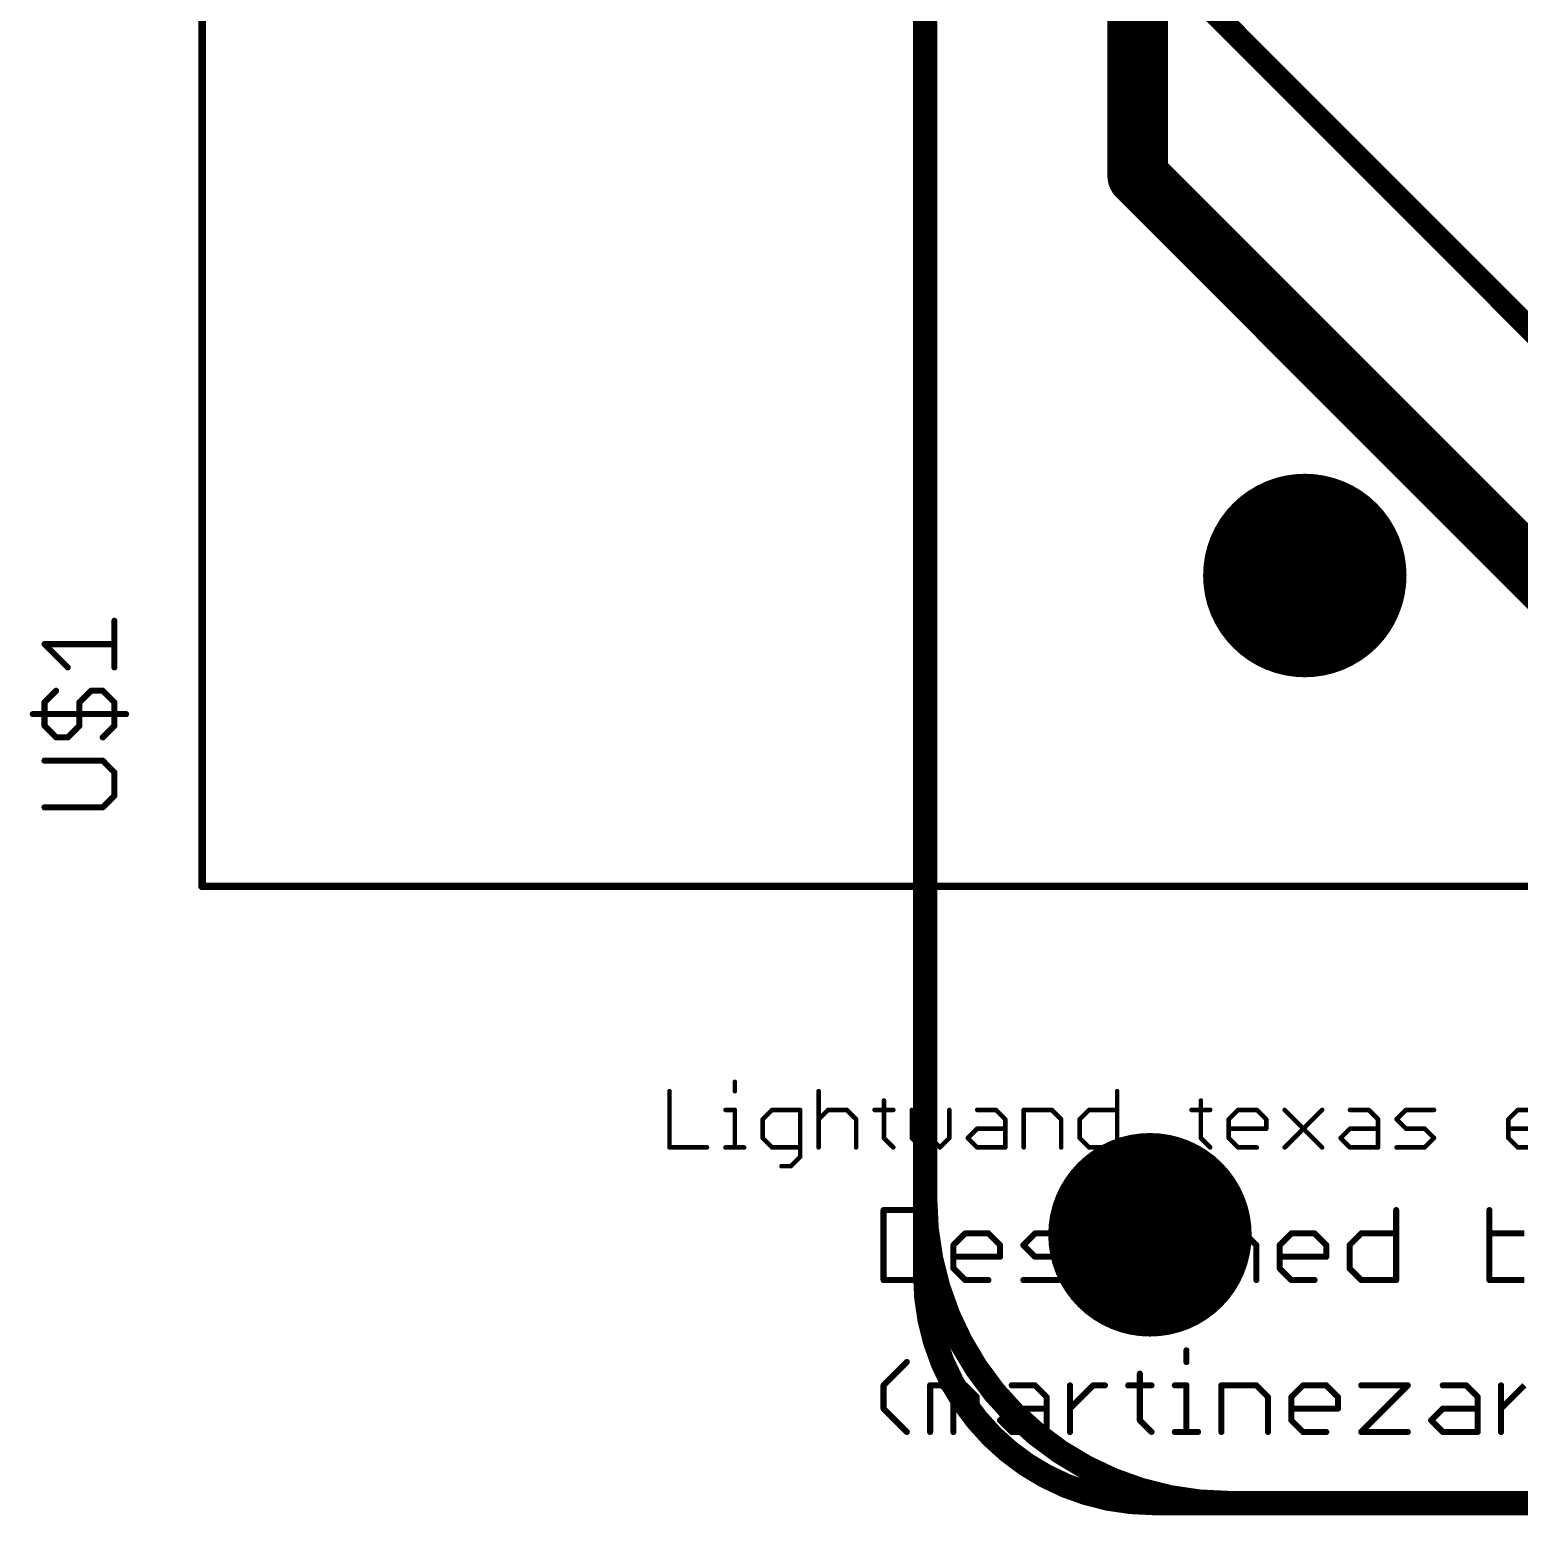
# Model space of a CAD drawing. Extents: x -15 to 99, y 4 to 73.
# Drawn here: x -14.98 to 9.94, y 3.61 to 28.44 of the extents above; entities that cross this region are included whole.
import ezdxf

# ---------------------------------------------------------------- set-up
doc = ezdxf.new("R2010")
doc.units = 0
for name, color, linetype in [('1', 22, 'CONTINUOUS'), ('112', 253, 'CONTINUOUS'), ('16', 175, 'CONTINUOUS'), ('20', 7, 'CONTINUOUS'), ('21', 253, 'CONTINUOUS'), ('29', 253, 'CONTINUOUS'), ('30', 253, 'CONTINUOUS')]:
    doc.layers.add(name, color=color, linetype=linetype)

msp = doc.modelspace()

# ---------------------------------------------------------------- linework, layer by layer
at = {"layer": '1'}
for points, const_width in [([(0, 67.31), (0, 7.62)], 0.4064), ([(3.556, 26.0033), (3.556, 46.6725)], 1.016), ([(10.4458, 19.1135), (3.556, 26.0033)], 1.016), ([(3.81, 3.81), (5.08, 3.81)], 0.4064), ([(5.08, 3.81), (95.25, 3.81)], 0.4064)]:
    msp.add_lwpolyline(points, dxfattribs=dict(at, const_width=const_width))
for points, const_width in [([(3.7356, 26.1829, 1), (3.3764, 25.8236)], 0.508), ([(3.302, 26.0033, 1), (3.81, 26.0033)], 0.508), ([(0, 7.62, 0.4142), (3.81, 3.81)], 0.4064), ([(0.1016, 7.62, 1), (-0.1016, 7.62)], 0.2032), ([(-0.1016, 7.62, 1), (0.1016, 7.62)], 0.2032), ([(3.81, 3.9116, 1), (3.81, 3.7084)], 0.2032), ([(3.81, 3.7084, 1), (3.81, 3.9116)], 0.2032), ([(5.08, 3.9116, 1), (5.08, 3.7084)], 0.2032), ([(5.08, 3.7084, 1), (5.08, 3.9116)], 0.2032)]:
    msp.add_lwpolyline(points, format="xyb", dxfattribs=dict(at, const_width=const_width))
at = {"layer": '112'}
for points, const_width in [([(-4.2773, 10.6967), (-4.2773, 9.7561)], 0.0762), ([(-3.185, 10.8535), (-3.185, 10.6967)], 0.0762), ([(-1.7826, 10.6967), (-1.7826, 9.7561)], 0.0762), ([(3.2103, 10.6967), (3.2103, 9.7561)], 0.0762), ([(-0.6903, 10.54), (-0.6903, 9.9129)], 0.0762), ([(4.611, 10.54), (4.611, 9.9129)], 0.0762), ([(-3.3418, 10.3832), (-3.185, 10.3832)], 0.0762), ([(-3.185, 10.3832), (-3.185, 9.7561)], 0.0762), ([(-2.5613, 10.3832), (-2.7181, 10.2264)], 0.0762), ([(-2.7181, 10.2264), (-2.7181, 9.9129)], 0.0762), ([(-2.091, 10.3832), (-2.5613, 10.3832)], 0.0762), ([(-2.091, 9.5994), (-2.091, 10.3832)], 0.0762), ([(-1.7826, 10.2264), (-1.6258, 10.3832)], 0.0762), ([(-1.6258, 10.3832), (-1.3123, 10.3832)], 0.0762), ([(-1.3123, 10.3832), (-1.1555, 10.2264)], 0.0762), ([(-1.1555, 10.2264), (-1.1555, 9.7561)], 0.0762), ([(-0.847, 10.3832), (-0.5335, 10.3832)], 0.0762), ([(-0.2234, 10.3832), (-0.2234, 9.9129)], 0.0762), ([(0.4037, 9.9129), (0.4037, 10.3832)], 0.0762), ([(0.8689, 10.3832), (1.1825, 10.3832)], 0.0762), ([(1.1825, 10.3832), (1.3392, 10.2264)], 0.0762), ([(1.3392, 10.2264), (1.3392, 9.7561)], 0.0762), ([(1.6477, 9.7561), (1.6477, 10.3832)], 0.0762), ([(1.6477, 10.3832), (2.118, 10.3832)], 0.0762), ([(2.118, 10.3832), (2.2747, 10.2264)], 0.0762), ([(2.2747, 10.2264), (2.2747, 9.7561)], 0.0762), ([(2.5832, 10.2264), (2.74, 10.3832)], 0.0762), ([(2.5832, 9.9129), (2.5832, 10.2264)], 0.0762), ([(2.74, 10.3832), (3.2103, 10.3832)], 0.0762), ([(4.4542, 10.3832), (4.7678, 10.3832)], 0.0762), ([(5.0779, 10.2264), (5.2347, 10.3832)], 0.0762), ([(5.0779, 9.9129), (5.0779, 10.2264)], 0.0762), ([(5.2347, 10.3832), (5.5482, 10.3832)], 0.0762), ([(5.5482, 10.3832), (5.705, 10.2264)], 0.0762), ([(5.705, 10.2264), (5.705, 10.0697)], 0.0762), ([(6.0134, 10.3832), (6.6405, 9.7561)], 0.0762), ([(6.0134, 9.7561), (6.6405, 10.3832)], 0.0762), ([(7.1057, 10.3832), (7.4192, 10.3832)], 0.0762), ([(7.4192, 10.3832), (7.576, 10.2264)], 0.0762), ([(7.576, 10.2264), (7.576, 9.7561)], 0.0762), ([(7.8845, 10.2264), (8.0412, 10.3832)], 0.0762), ([(8.0412, 10.0697), (7.8845, 10.2264)], 0.0762), ([(8.0412, 10.3832), (8.5115, 10.3832)], 0.0762), ([(9.7555, 10.2264), (9.9123, 10.3832)], 0.0762), ([(9.7555, 9.9129), (9.7555, 10.2264)], 0.0762), ([(9.9123, 10.3832), (10.2258, 10.3832)], 0.0762), ([(0.7122, 9.9129), (0.8689, 10.0697)], 0.0762), ([(0.8689, 10.0697), (1.3392, 10.0697)], 0.0762), ([(5.705, 10.0697), (5.0779, 10.0697)], 0.0762), ([(6.9489, 9.9129), (7.1057, 10.0697)], 0.0762), ([(7.1057, 10.0697), (7.576, 10.0697)], 0.0762), ([(8.3548, 10.0697), (8.0412, 10.0697)], 0.0762), ([(8.5115, 9.9129), (8.3548, 10.0697)], 0.0762), ([(10.3826, 10.0697), (9.7555, 10.0697)], 0.0762), ([(-4.2773, 9.7561), (-3.6502, 9.7561)], 0.0762), ([(-3.3418, 9.7561), (-3.0282, 9.7561)], 0.0762), ([(-2.7181, 9.9129), (-2.5613, 9.7561)], 0.0762), ([(-2.5613, 9.7561), (-2.091, 9.7561)], 0.0762), ([(-0.6903, 9.9129), (-0.5335, 9.7561)], 0.0762), ([(-0.2234, 9.9129), (-0.0666, 9.7561)], 0.0762), ([(-0.0666, 9.7561), (0.0902, 9.9129)], 0.0762), ([(0.0902, 9.9129), (0.2469, 9.7561)], 0.0762), ([(0.2469, 9.7561), (0.4037, 9.9129)], 0.0762), ([(0.8689, 9.7561), (0.7122, 9.9129)], 0.0762), ([(1.3392, 9.7561), (0.8689, 9.7561)], 0.0762), ([(2.74, 9.7561), (2.5832, 9.9129)], 0.0762), ([(3.2103, 9.7561), (2.74, 9.7561)], 0.0762), ([(4.611, 9.9129), (4.7678, 9.7561)], 0.0762), ([(5.2347, 9.7561), (5.0779, 9.9129)], 0.0762), ([(5.5482, 9.7561), (5.2347, 9.7561)], 0.0762), ([(7.1057, 9.7561), (6.9489, 9.9129)], 0.0762), ([(7.576, 9.7561), (7.1057, 9.7561)], 0.0762), ([(7.8845, 9.7561), (8.3548, 9.7561)], 0.0762), ([(8.3548, 9.7561), (8.5115, 9.9129)], 0.0762), ([(9.9123, 9.7561), (9.7555, 9.9129)], 0.0762), ([(10.2258, 9.7561), (9.9123, 9.7561)], 0.0762), ([(-2.4045, 9.4426), (-2.2478, 9.4426)], 0.0762), ([(-2.2478, 9.4426), (-2.091, 9.5994)], 0.0762), ([(-0.6971, 8.7081), (-0.6971, 7.5387)], 0.1016), ([(-0.1124, 8.7081), (-0.6971, 8.7081)], 0.1016), ([(0.0825, 8.5132), (-0.1124, 8.7081)], 0.1016), ([(3.006, 8.903), (3.006, 8.7081)], 0.1016), ([(7.8785, 8.7081), (7.8785, 7.5387)], 0.1016), ([(9.4377, 8.7081), (9.4377, 7.5387)], 0.1016), ([(0.0825, 7.7336), (0.0825, 8.5132)], 0.1016), ([(0.4723, 8.1234), (0.6672, 8.3183)], 0.1016), ([(0.6672, 8.3183), (1.057, 8.3183)], 0.1016), ([(1.057, 8.3183), (1.2519, 8.1234)], 0.1016), ([(1.6417, 8.1234), (1.8366, 8.3183)], 0.1016), ([(1.8366, 8.3183), (2.4213, 8.3183)], 0.1016), ([(2.8111, 8.3183), (3.006, 8.3183)], 0.1016), ([(3.006, 8.3183), (3.006, 7.5387)], 0.1016), ([(3.7856, 8.3183), (3.5907, 8.1234)], 0.1016), ([(4.3703, 8.3183), (3.7856, 8.3183)], 0.1016), ([(4.3703, 7.3438), (4.3703, 8.3183)], 0.1016), ([(4.7601, 7.5387), (4.7601, 8.3183)], 0.1016), ([(4.7601, 8.3183), (5.3448, 8.3183)], 0.1016), ([(5.3448, 8.3183), (5.5397, 8.1234)], 0.1016), ([(5.9295, 8.1234), (6.1244, 8.3183)], 0.1016), ([(6.1244, 8.3183), (6.5142, 8.3183)], 0.1016), ([(6.5142, 8.3183), (6.7091, 8.1234)], 0.1016), ([(7.0989, 8.1234), (7.2938, 8.3183)], 0.1016), ([(7.2938, 8.3183), (7.8785, 8.3183)], 0.1016), ([(10.0224, 8.3183), (9.4377, 8.3183)], 0.1016), ([(0.4723, 7.7336), (0.4723, 8.1234)], 0.1016), ([(1.2519, 7.9285), (0.4723, 7.9285)], 0.1016), ([(1.2519, 8.1234), (1.2519, 7.9285)], 0.1016), ([(1.8366, 7.9285), (1.6417, 8.1234)], 0.1016), ([(2.2264, 7.9285), (1.8366, 7.9285)], 0.1016), ([(2.4213, 7.7336), (2.2264, 7.9285)], 0.1016), ([(3.5907, 8.1234), (3.5907, 7.7336)], 0.1016), ([(5.5397, 8.1234), (5.5397, 7.5387)], 0.1016), ([(5.9295, 7.7336), (5.9295, 8.1234)], 0.1016), ([(6.7091, 7.9285), (5.9295, 7.9285)], 0.1016), ([(6.7091, 8.1234), (6.7091, 7.9285)], 0.1016), ([(7.0989, 7.7336), (7.0989, 8.1234)], 0.1016), ([(-0.1124, 7.5387), (0.0825, 7.7336)], 0.1016), ([(0.6672, 7.5387), (0.4723, 7.7336)], 0.1016), ([(2.2264, 7.5387), (2.4213, 7.7336)], 0.1016), ([(3.5907, 7.7336), (3.7856, 7.5387)], 0.1016), ([(6.1244, 7.5387), (5.9295, 7.7336)], 0.1016), ([(7.2938, 7.5387), (7.0989, 7.7336)], 0.1016), ([(-0.6971, 7.5387), (-0.1124, 7.5387)], 0.1016), ([(1.057, 7.5387), (0.6672, 7.5387)], 0.1016), ([(1.6417, 7.5387), (2.2264, 7.5387)], 0.1016), ([(2.8111, 7.5387), (3.2009, 7.5387)], 0.1016), ([(3.7856, 7.5387), (4.3703, 7.5387)], 0.1016), ([(6.5142, 7.5387), (6.1244, 7.5387)], 0.1016), ([(7.8785, 7.5387), (7.2938, 7.5387)], 0.1016), ([(9.4377, 7.5387), (10.0224, 7.5387)], 0.1016), ([(4.1754, 7.1489), (4.3703, 7.3438)], 0.1016), ([(3.9805, 7.1489), (4.1754, 7.1489)], 0.1016), ([(4.3703, 6.363), (4.3703, 6.1681)], 0.1016), ([(-0.6971, 5.7783), (-0.3073, 6.1681)], 0.1016), ([(3.5907, 5.9732), (3.5907, 5.1936)], 0.1016), ([(-0.6971, 5.3885), (-0.6971, 5.7783)], 0.1016), ([(0.0825, 4.9987), (0.0825, 5.7783)], 0.1016), ([(0.0825, 5.7783), (0.2774, 5.7783)], 0.1016), ([(0.2774, 5.7783), (0.4723, 5.5834)], 0.1016), ([(0.4723, 5.5834), (0.6672, 5.7783)], 0.1016), ([(0.6672, 5.7783), (0.8621, 5.5834)], 0.1016), ([(1.4468, 5.7783), (1.8366, 5.7783)], 0.1016), ([(1.8366, 5.7783), (2.0315, 5.5834)], 0.1016), ([(2.4213, 4.9987), (2.4213, 5.7783)], 0.1016), ([(2.4213, 5.3885), (2.8111, 5.7783)], 0.1016), ([(2.8111, 5.7783), (3.006, 5.7783)], 0.1016), ([(3.3958, 5.7783), (3.7856, 5.7783)], 0.1016), ([(4.1754, 5.7783), (4.3703, 5.7783)], 0.1016), ([(4.3703, 5.7783), (4.3703, 4.9987)], 0.1016), ([(4.955, 4.9987), (4.955, 5.7783)], 0.1016), ([(4.955, 5.7783), (5.5397, 5.7783)], 0.1016), ([(5.5397, 5.7783), (5.7346, 5.5834)], 0.1016), ([(6.1244, 5.5834), (6.3193, 5.7783)], 0.1016), ([(6.3193, 5.7783), (6.7091, 5.7783)], 0.1016), ([(6.7091, 5.7783), (6.904, 5.5834)], 0.1016), ([(7.2938, 5.7783), (8.0734, 5.7783)], 0.1016), ([(8.0734, 5.7783), (7.2938, 4.9987)], 0.1016), ([(8.6581, 5.7783), (9.0479, 5.7783)], 0.1016), ([(9.0479, 5.7783), (9.2428, 5.5834)], 0.1016), ([(9.6326, 4.9987), (9.6326, 5.7783)], 0.1016), ([(9.6326, 5.3885), (10.0224, 5.7783)], 0.1016), ([(0.4723, 5.5834), (0.4723, 4.9987)], 0.1016), ([(0.8621, 5.5834), (0.8621, 4.9987)], 0.1016), ([(2.0315, 5.5834), (2.0315, 4.9987)], 0.1016), ([(5.7346, 5.5834), (5.7346, 4.9987)], 0.1016), ([(6.1244, 5.1936), (6.1244, 5.5834)], 0.1016), ([(6.904, 5.5834), (6.904, 5.3885)], 0.1016), ([(9.2428, 5.5834), (9.2428, 4.9987)], 0.1016), ([(-0.3073, 4.9987), (-0.6971, 5.3885)], 0.1016), ([(1.2519, 5.1936), (1.4468, 5.3885)], 0.1016), ([(1.4468, 4.9987), (1.2519, 5.1936)], 0.1016), ([(1.4468, 5.3885), (2.0315, 5.3885)], 0.1016), ([(3.5907, 5.1936), (3.7856, 4.9987)], 0.1016), ([(6.904, 5.3885), (6.1244, 5.3885)], 0.1016), ([(6.3193, 4.9987), (6.1244, 5.1936)], 0.1016), ([(8.4632, 5.1936), (8.6581, 5.3885)], 0.1016), ([(8.6581, 4.9987), (8.4632, 5.1936)], 0.1016), ([(8.6581, 5.3885), (9.2428, 5.3885)], 0.1016), ([(2.0315, 4.9987), (1.4468, 4.9987)], 0.1016), ([(4.1754, 4.9987), (4.5652, 4.9987)], 0.1016), ([(6.7091, 4.9987), (6.3193, 4.9987)], 0.1016), ([(7.2938, 4.9987), (8.0734, 4.9987)], 0.1016), ([(9.2428, 4.9987), (8.6581, 4.9987)], 0.1016)]:
    msp.add_lwpolyline(points, dxfattribs=dict(at, const_width=const_width))
for points, const_width in [([(-4.2582, 10.6967, 1), (-4.2963, 10.6967)], 0.0381), ([(-3.1659, 10.8535, 1), (-3.204, 10.8535)], 0.0381), ([(-3.204, 10.6967, 1), (-3.1659, 10.6967)], 0.0381), ([(-1.7635, 10.6967, 1), (-1.8016, 10.6967)], 0.0381), ([(3.2293, 10.6967, 1), (3.1912, 10.6967)], 0.0381), ([(-0.6712, 10.54, 1), (-0.7093, 10.54)], 0.0381), ([(4.63, 10.54, 1), (4.5919, 10.54)], 0.0381), ([(-3.3418, 10.4023, 1), (-3.3418, 10.3642)], 0.0381), ([(-3.1659, 10.3832, 1), (-3.204, 10.3832)], 0.0381), ([(-3.185, 10.3642, 1), (-3.185, 10.4023)], 0.0381), ([(-2.699, 10.2264, 1), (-2.7371, 10.2264)], 0.0381), ([(-2.7315, 10.2399, 1), (-2.7046, 10.213)], 0.0381), ([(-2.5613, 10.4023, 1), (-2.5613, 10.3642)], 0.0381), ([(-2.5478, 10.3697, 1), (-2.5748, 10.3967)], 0.0381), ([(-2.072, 10.3832, 1), (-2.1101, 10.3832)], 0.0381), ([(-2.091, 10.3642, 1), (-2.091, 10.4023)], 0.0381), ([(-1.796, 10.2399, 1), (-1.7691, 10.213)], 0.0381), ([(-1.6258, 10.4023, 1), (-1.6258, 10.3642)], 0.0381), ([(-1.6123, 10.3697, 1), (-1.6393, 10.3967)], 0.0381), ([(-1.2988, 10.3967, 1), (-1.3257, 10.3697)], 0.0381), ([(-1.3123, 10.3642, 1), (-1.3123, 10.4023)], 0.0381), ([(-1.1364, 10.2264, 1), (-1.1745, 10.2264)], 0.0381), ([(-1.169, 10.213, 1), (-1.142, 10.2399)], 0.0381), ([(-0.847, 10.4023, 1), (-0.847, 10.3642)], 0.0381), ([(-0.5335, 10.3642, 1), (-0.5335, 10.4023)], 0.0381), ([(-0.2043, 10.3832, 1), (-0.2424, 10.3832)], 0.0381), ([(0.4228, 10.3832, 1), (0.3847, 10.3832)], 0.0381), ([(0.8689, 10.4023, 1), (0.8689, 10.3642)], 0.0381), ([(1.1959, 10.3967, 1), (1.169, 10.3697)], 0.0381), ([(1.1825, 10.3642, 1), (1.1825, 10.4023)], 0.0381), ([(1.3583, 10.2264, 1), (1.3202, 10.2264)], 0.0381), ([(1.3258, 10.213, 1), (1.3527, 10.2399)], 0.0381), ([(1.6477, 10.4023, 1), (1.6477, 10.3642)], 0.0381), ([(1.6667, 10.3832, 1), (1.6286, 10.3832)], 0.0381), ([(2.1314, 10.3967, 1), (2.1045, 10.3697)], 0.0381), ([(2.118, 10.3642, 1), (2.118, 10.4023)], 0.0381), ([(2.2938, 10.2264, 1), (2.2557, 10.2264)], 0.0381), ([(2.2613, 10.213, 1), (2.2882, 10.2399)], 0.0381), ([(2.6022, 10.2264, 1), (2.5641, 10.2264)], 0.0381), ([(2.5697, 10.2399, 1), (2.5967, 10.213)], 0.0381), ([(2.74, 10.4023, 1), (2.74, 10.3642)], 0.0381), ([(2.7534, 10.3697, 1), (2.7265, 10.3967)], 0.0381), ([(3.2103, 10.3642, 1), (3.2103, 10.4023)], 0.0381), ([(4.4542, 10.4023, 1), (4.4542, 10.3642)], 0.0381), ([(4.7678, 10.3642, 1), (4.7678, 10.4023)], 0.0381), ([(5.0644, 10.2399, 1), (5.0914, 10.213)], 0.0381), ([(5.097, 10.2264, 1), (5.0589, 10.2264)], 0.0381), ([(5.2347, 10.4023, 1), (5.2347, 10.3642)], 0.0381), ([(5.2481, 10.3697, 1), (5.2212, 10.3967)], 0.0381), ([(5.5617, 10.3967, 1), (5.5347, 10.3697)], 0.0381), ([(5.5482, 10.3642, 1), (5.5482, 10.4023)], 0.0381), ([(5.724, 10.2264, 1), (5.6859, 10.2264)], 0.0381), ([(5.6915, 10.213, 1), (5.7184, 10.2399)], 0.0381), ([(6.0269, 10.3967, 1), (6, 10.3697)], 0.0381), ([(6.654, 10.3697, 1), (6.627, 10.3967)], 0.0381), ([(7.1057, 10.4023, 1), (7.1057, 10.3642)], 0.0381), ([(7.4327, 10.3967, 1), (7.4058, 10.3697)], 0.0381), ([(7.4192, 10.3642, 1), (7.4192, 10.4023)], 0.0381), ([(7.5951, 10.2264, 1), (7.557, 10.2264)], 0.0381), ([(7.5625, 10.213, 1), (7.5895, 10.2399)], 0.0381), ([(7.8979, 10.2399, 1), (7.871, 10.213)], 0.0381), ([(7.871, 10.2399, 1), (7.8979, 10.213)], 0.0381), ([(8.0412, 10.4023, 1), (8.0412, 10.3642)], 0.0381), ([(8.0547, 10.3697, 1), (8.0278, 10.3967)], 0.0381), ([(8.5115, 10.3642, 1), (8.5115, 10.4023)], 0.0381), ([(9.7746, 10.2264, 1), (9.7365, 10.2264)], 0.0381), ([(9.742, 10.2399, 1), (9.769, 10.213)], 0.0381), ([(9.9123, 10.4023, 1), (9.9123, 10.3642)], 0.0381), ([(9.9257, 10.3697, 1), (9.8988, 10.3967)], 0.0381), ([(0.8689, 10.0887, 1), (0.8689, 10.0506)], 0.0381), ([(0.8824, 10.0562, 1), (0.8555, 10.0831)], 0.0381), ([(1.3392, 10.0506, 1), (1.3392, 10.0887)], 0.0381), ([(5.0779, 10.0887, 1), (5.0779, 10.0506)], 0.0381), ([(5.6859, 10.0697, 1), (5.724, 10.0697)], 0.0381), ([(5.705, 10.0506, 1), (5.705, 10.0887)], 0.0381), ([(7.1057, 10.0887, 1), (7.1057, 10.0506)], 0.0381), ([(7.1192, 10.0562, 1), (7.0922, 10.0831)], 0.0381), ([(7.576, 10.0506, 1), (7.576, 10.0887)], 0.0381), ([(8.0412, 10.0887, 1), (8.0412, 10.0506)], 0.0381), ([(8.0278, 10.0562, 1), (8.0547, 10.0831)], 0.0381), ([(8.3682, 10.0831, 1), (8.3413, 10.0562)], 0.0381), ([(8.3548, 10.0506, 1), (8.3548, 10.0887)], 0.0381), ([(9.7555, 10.0887, 1), (9.7555, 10.0506)], 0.0381), ([(-4.2773, 9.7752, 1), (-4.2773, 9.7371)], 0.0381), ([(-4.2963, 9.7561, 1), (-4.2582, 9.7561)], 0.0381), ([(-3.6502, 9.7371, 1), (-3.6502, 9.7752)], 0.0381), ([(-3.3418, 9.7752, 1), (-3.3418, 9.7371)], 0.0381), ([(-3.204, 9.7561, 1), (-3.1659, 9.7561)], 0.0381), ([(-3.0282, 9.7371, 1), (-3.0282, 9.7752)], 0.0381), ([(-2.7046, 9.9264, 1), (-2.7315, 9.8994)], 0.0381), ([(-2.7371, 9.9129, 1), (-2.699, 9.9129)], 0.0381), ([(-2.5613, 9.7752, 1), (-2.5613, 9.7371)], 0.0381), ([(-2.5748, 9.7427, 1), (-2.5478, 9.7696)], 0.0381), ([(-2.091, 9.7371, 1), (-2.091, 9.7752)], 0.0381), ([(-1.8016, 9.7561, 1), (-1.7635, 9.7561)], 0.0381), ([(-1.1745, 9.7561, 1), (-1.1364, 9.7561)], 0.0381), ([(-0.6768, 9.9264, 1), (-0.7037, 9.8994)], 0.0381), ([(-0.7093, 9.9129, 1), (-0.6712, 9.9129)], 0.0381), ([(-0.547, 9.7427, 1), (-0.52, 9.7696)], 0.0381), ([(-0.2099, 9.9264, 1), (-0.2368, 9.8994)], 0.0381), ([(-0.2424, 9.9129, 1), (-0.2043, 9.9129)], 0.0381), ([(-0.0801, 9.7696, 1), (-0.0531, 9.7427)], 0.0381), ([(-0.0801, 9.7427, 1), (-0.0531, 9.7696)], 0.0381), ([(0.1036, 9.9264, 1), (0.0767, 9.8994)], 0.0381), ([(0.1036, 9.8994, 1), (0.0767, 9.9264)], 0.0381), ([(0.2335, 9.7696, 1), (0.2604, 9.7427)], 0.0381), ([(0.2335, 9.7427, 1), (0.2604, 9.7696)], 0.0381), ([(0.3847, 9.9129, 1), (0.4228, 9.9129)], 0.0381), ([(0.4172, 9.8994, 1), (0.3902, 9.9264)], 0.0381), ([(0.7256, 9.9264, 1), (0.6987, 9.8994)], 0.0381), ([(0.6987, 9.9264, 1), (0.7256, 9.8994)], 0.0381), ([(0.8689, 9.7752, 1), (0.8689, 9.7371)], 0.0381), ([(0.8555, 9.7427, 1), (0.8824, 9.7696)], 0.0381), ([(1.3202, 9.7561, 1), (1.3583, 9.7561)], 0.0381), ([(1.3392, 9.7371, 1), (1.3392, 9.7752)], 0.0381), ([(1.6286, 9.7561, 1), (1.6667, 9.7561)], 0.0381), ([(2.2557, 9.7561, 1), (2.2938, 9.7561)], 0.0381), ([(2.5641, 9.9129, 1), (2.6022, 9.9129)], 0.0381), ([(2.5967, 9.9264, 1), (2.5697, 9.8994)], 0.0381), ([(2.74, 9.7752, 1), (2.74, 9.7371)], 0.0381), ([(2.7265, 9.7427, 1), (2.7534, 9.7696)], 0.0381), ([(3.1912, 9.7561, 1), (3.2293, 9.7561)], 0.0381), ([(3.2103, 9.7371, 1), (3.2103, 9.7752)], 0.0381), ([(4.5919, 9.9129, 1), (4.63, 9.9129)], 0.0381), ([(4.6245, 9.9264, 1), (4.5975, 9.8994)], 0.0381), ([(4.7543, 9.7427, 1), (4.7812, 9.7696)], 0.0381), ([(5.0914, 9.9264, 1), (5.0644, 9.8994)], 0.0381), ([(5.0589, 9.9129, 1), (5.097, 9.9129)], 0.0381), ([(5.2347, 9.7752, 1), (5.2347, 9.7371)], 0.0381), ([(5.2212, 9.7427, 1), (5.2481, 9.7696)], 0.0381), ([(5.5482, 9.7371, 1), (5.5482, 9.7752)], 0.0381), ([(6, 9.7696, 1), (6.0269, 9.7427)], 0.0381), ([(6.627, 9.7427, 1), (6.654, 9.7696)], 0.0381), ([(6.9624, 9.9264, 1), (6.9355, 9.8994)], 0.0381), ([(6.9355, 9.9264, 1), (6.9624, 9.8994)], 0.0381), ([(7.1057, 9.7752, 1), (7.1057, 9.7371)], 0.0381), ([(7.0922, 9.7427, 1), (7.1192, 9.7696)], 0.0381), ([(7.557, 9.7561, 1), (7.5951, 9.7561)], 0.0381), ([(7.576, 9.7371, 1), (7.576, 9.7752)], 0.0381), ([(7.8845, 9.7752, 1), (7.8845, 9.7371)], 0.0381), ([(8.3413, 9.7696, 1), (8.3682, 9.7427)], 0.0381), ([(8.3548, 9.7371, 1), (8.3548, 9.7752)], 0.0381), ([(8.525, 9.8994, 1), (8.4981, 9.9264)], 0.0381), ([(8.4981, 9.8994, 1), (8.525, 9.9264)], 0.0381), ([(9.769, 9.9264, 1), (9.742, 9.8994)], 0.0381), ([(9.7365, 9.9129, 1), (9.7746, 9.9129)], 0.0381), ([(9.9123, 9.7752, 1), (9.9123, 9.7371)], 0.0381), ([(9.8988, 9.7427, 1), (9.9257, 9.7696)], 0.0381), ([(-2.4045, 9.4617, 1), (-2.4045, 9.4236)], 0.0381), ([(-2.2612, 9.4561, 1), (-2.2343, 9.4291)], 0.0381), ([(-2.2478, 9.4236, 1), (-2.2478, 9.4617)], 0.0381), ([(-2.1101, 9.5994, 1), (-2.072, 9.5994)], 0.0381), ([(-2.0775, 9.5859, 1), (-2.1045, 9.6128)], 0.0381), ([(-0.6717, 8.7081, 1), (-0.7225, 8.7081)], 0.0508), ([(-0.6971, 8.7335, 1), (-0.6971, 8.6827)], 0.0508), ([(-0.0944, 8.7261, 1), (-0.1304, 8.6902)], 0.0508), ([(-0.1124, 8.6827, 1), (-0.1124, 8.7335)], 0.0508), ([(3.0314, 8.903, 1), (2.9806, 8.903)], 0.0508), ([(2.9806, 8.7081, 1), (3.0314, 8.7081)], 0.0508), ([(7.9039, 8.7081, 1), (7.8531, 8.7081)], 0.0508), ([(9.4631, 8.7081, 1), (9.4123, 8.7081)], 0.0508), ([(0.1079, 8.5132, 1), (0.0571, 8.5132)], 0.0508), ([(0.0645, 8.4953, 1), (0.1005, 8.5312)], 0.0508), ([(0.6672, 8.3437, 1), (0.6672, 8.2929)], 0.0508), ([(0.6852, 8.3004, 1), (0.6492, 8.3363)], 0.0508), ([(1.075, 8.3363, 1), (1.039, 8.3004)], 0.0508), ([(1.057, 8.2929, 1), (1.057, 8.3437)], 0.0508), ([(1.8366, 8.3437, 1), (1.8366, 8.2929)], 0.0508), ([(1.8546, 8.3004, 1), (1.8186, 8.3363)], 0.0508), ([(2.4213, 8.2929, 1), (2.4213, 8.3437)], 0.0508), ([(2.8111, 8.3437, 1), (2.8111, 8.2929)], 0.0508), ([(3.0314, 8.3183, 1), (2.9806, 8.3183)], 0.0508), ([(3.006, 8.2929, 1), (3.006, 8.3437)], 0.0508), ([(3.7856, 8.3437, 1), (3.7856, 8.2929)], 0.0508), ([(3.8035, 8.3004, 1), (3.7676, 8.3363)], 0.0508), ([(4.3957, 8.3183, 1), (4.3449, 8.3183)], 0.0508), ([(4.3703, 8.2929, 1), (4.3703, 8.3437)], 0.0508), ([(4.7855, 8.3183, 1), (4.7347, 8.3183)], 0.0508), ([(4.7601, 8.3437, 1), (4.7601, 8.2929)], 0.0508), ([(5.3627, 8.3363, 1), (5.3268, 8.3004)], 0.0508), ([(5.3448, 8.2929, 1), (5.3448, 8.3437)], 0.0508), ([(6.1244, 8.3437, 1), (6.1244, 8.2929)], 0.0508), ([(6.1423, 8.3004, 1), (6.1064, 8.3363)], 0.0508), ([(6.5321, 8.3363, 1), (6.4962, 8.3004)], 0.0508), ([(6.5142, 8.2929, 1), (6.5142, 8.3437)], 0.0508), ([(7.2938, 8.3437, 1), (7.2938, 8.2929)], 0.0508), ([(7.3117, 8.3004, 1), (7.2758, 8.3363)], 0.0508), ([(7.8785, 8.2929, 1), (7.8785, 8.3437)], 0.0508), ([(9.4377, 8.3437, 1), (9.4377, 8.2929)], 0.0508), ([(0.4977, 8.1234, 1), (0.4469, 8.1234)], 0.0508), ([(0.4543, 8.1414, 1), (0.4903, 8.1055)], 0.0508), ([(0.4723, 7.9539, 1), (0.4723, 7.9031)], 0.0508), ([(1.2773, 8.1234, 1), (1.2265, 8.1234)], 0.0508), ([(1.2339, 8.1055, 1), (1.2699, 8.1414)], 0.0508), ([(1.2519, 7.9031, 1), (1.2519, 7.9539)], 0.0508), ([(1.6597, 8.1414, 1), (1.6237, 8.1055)], 0.0508), ([(1.6237, 8.1414, 1), (1.6597, 8.1055)], 0.0508), ([(1.8366, 7.9539, 1), (1.8366, 7.9031)], 0.0508), ([(2.2444, 7.9465, 1), (2.2084, 7.9106)], 0.0508), ([(2.2264, 7.9031, 1), (2.2264, 7.9539)], 0.0508), ([(3.6161, 8.1234, 1), (3.5653, 8.1234)], 0.0508), ([(3.5727, 8.1414, 1), (3.6086, 8.1055)], 0.0508), ([(5.5651, 8.1234, 1), (5.5143, 8.1234)], 0.0508), ([(5.5217, 8.1055, 1), (5.5576, 8.1414)], 0.0508), ([(5.9549, 8.1234, 1), (5.9041, 8.1234)], 0.0508), ([(5.9115, 8.1414, 1), (5.9474, 8.1055)], 0.0508), ([(5.9295, 7.9539, 1), (5.9295, 7.9031)], 0.0508), ([(6.7345, 8.1234, 1), (6.6837, 8.1234)], 0.0508), ([(6.6911, 8.1055, 1), (6.727, 8.1414)], 0.0508), ([(6.7091, 7.9031, 1), (6.7091, 7.9539)], 0.0508), ([(7.1243, 8.1234, 1), (7.0735, 8.1234)], 0.0508), ([(7.0809, 8.1414, 1), (7.1168, 8.1055)], 0.0508), ([(0.0571, 7.7336, 1), (0.1079, 7.7336)], 0.0508), ([(0.1005, 7.7157, 1), (0.0645, 7.7516)], 0.0508), ([(0.4903, 7.7516, 1), (0.4543, 7.7157)], 0.0508), ([(0.4469, 7.7336, 1), (0.4977, 7.7336)], 0.0508), ([(1.2265, 7.9285, 1), (1.2773, 7.9285)], 0.0508), ([(1.8186, 7.9106, 1), (1.8546, 7.9465)], 0.0508), ([(2.4393, 7.7157, 1), (2.4033, 7.7516)], 0.0508), ([(2.4033, 7.7157, 1), (2.4393, 7.7516)], 0.0508), ([(3.6086, 7.7516, 1), (3.5727, 7.7157)], 0.0508), ([(3.5653, 7.7336, 1), (3.6161, 7.7336)], 0.0508), ([(5.9474, 7.7516, 1), (5.9115, 7.7157)], 0.0508), ([(5.9041, 7.7336, 1), (5.9549, 7.7336)], 0.0508), ([(6.6837, 7.9285, 1), (6.7345, 7.9285)], 0.0508), ([(7.1168, 7.7516, 1), (7.0809, 7.7157)], 0.0508), ([(7.0735, 7.7336, 1), (7.1243, 7.7336)], 0.0508), ([(-0.6971, 7.5641, 1), (-0.6971, 7.5133)], 0.0508), ([(-0.7225, 7.5387, 1), (-0.6717, 7.5387)], 0.0508), ([(-0.1304, 7.5567, 1), (-0.0944, 7.5208)], 0.0508), ([(-0.1124, 7.5133, 1), (-0.1124, 7.5641)], 0.0508), ([(0.6672, 7.5641, 1), (0.6672, 7.5133)], 0.0508), ([(0.6492, 7.5208, 1), (0.6852, 7.5567)], 0.0508), ([(1.057, 7.5133, 1), (1.057, 7.5641)], 0.0508), ([(1.6417, 7.5641, 1), (1.6417, 7.5133)], 0.0508), ([(2.2084, 7.5567, 1), (2.2444, 7.5208)], 0.0508), ([(2.2264, 7.5133, 1), (2.2264, 7.5641)], 0.0508), ([(2.8111, 7.5641, 1), (2.8111, 7.5133)], 0.0508), ([(2.9806, 7.5387, 1), (3.0314, 7.5387)], 0.0508), ([(3.2009, 7.5133, 1), (3.2009, 7.5641)], 0.0508), ([(3.7856, 7.5641, 1), (3.7856, 7.5133)], 0.0508), ([(3.7676, 7.5208, 1), (3.8035, 7.5567)], 0.0508), ([(4.3703, 7.5133, 1), (4.3703, 7.5641)], 0.0508), ([(4.7347, 7.5387, 1), (4.7855, 7.5387)], 0.0508), ([(5.5143, 7.5387, 1), (5.5651, 7.5387)], 0.0508), ([(6.1244, 7.5641, 1), (6.1244, 7.5133)], 0.0508), ([(6.1064, 7.5208, 1), (6.1423, 7.5567)], 0.0508), ([(6.5142, 7.5133, 1), (6.5142, 7.5641)], 0.0508), ([(7.2938, 7.5641, 1), (7.2938, 7.5133)], 0.0508), ([(7.2758, 7.5208, 1), (7.3117, 7.5567)], 0.0508), ([(7.8531, 7.5387, 1), (7.9039, 7.5387)], 0.0508), ([(7.8785, 7.5133, 1), (7.8785, 7.5641)], 0.0508), ([(9.4377, 7.5641, 1), (9.4377, 7.5133)], 0.0508), ([(9.4123, 7.5387, 1), (9.4631, 7.5387)], 0.0508), ([(4.3449, 7.3438, 1), (4.3957, 7.3438)], 0.0508), ([(4.3882, 7.3259, 1), (4.3523, 7.3618)], 0.0508), ([(3.9805, 7.1743, 1), (3.9805, 7.1235)], 0.0508), ([(4.1574, 7.1669, 1), (4.1933, 7.131)], 0.0508), ([(4.1754, 7.1235, 1), (4.1754, 7.1743)], 0.0508), ([(4.3957, 6.363, 1), (4.3449, 6.363)], 0.0508), ([(-0.2893, 6.1502, 1), (-0.3253, 6.1861)], 0.0508), ([(3.6161, 5.9732, 1), (3.5653, 5.9732)], 0.0508), ([(4.3449, 6.1681, 1), (4.3957, 6.1681)], 0.0508), ([(-0.6717, 5.7783, 1), (-0.7225, 5.7783)], 0.0508), ([(-0.7151, 5.7963, 1), (-0.6791, 5.7604)], 0.0508), ([(0.1079, 5.7783, 1), (0.0571, 5.7783)], 0.0508), ([(0.0825, 5.8037, 1), (0.0825, 5.7529)], 0.0508), ([(0.2954, 5.7963, 1), (0.2594, 5.7604)], 0.0508), ([(0.2774, 5.7529, 1), (0.2774, 5.8037)], 0.0508), ([(0.6852, 5.7963, 1), (0.6492, 5.7604)], 0.0508), ([(0.6852, 5.7604, 1), (0.6492, 5.7963)], 0.0508), ([(1.4468, 5.8037, 1), (1.4468, 5.7529)], 0.0508), ([(1.8546, 5.7963, 1), (1.8186, 5.7604)], 0.0508), ([(1.8366, 5.7529, 1), (1.8366, 5.8037)], 0.0508), ([(2.4467, 5.7783, 1), (2.3959, 5.7783)], 0.0508), ([(2.8111, 5.8037, 1), (2.8111, 5.7529)], 0.0508), ([(2.829, 5.7604, 1), (2.7931, 5.7963)], 0.0508), ([(3.006, 5.7529, 1), (3.006, 5.8037)], 0.0508), ([(3.3958, 5.8037, 1), (3.3958, 5.7529)], 0.0508), ([(3.7856, 5.7529, 1), (3.7856, 5.8037)], 0.0508), ([(4.1754, 5.8037, 1), (4.1754, 5.7529)], 0.0508), ([(4.3957, 5.7783, 1), (4.3449, 5.7783)], 0.0508), ([(4.3703, 5.7529, 1), (4.3703, 5.8037)], 0.0508), ([(4.9804, 5.7783, 1), (4.9296, 5.7783)], 0.0508), ([(4.955, 5.8037, 1), (4.955, 5.7529)], 0.0508), ([(5.5576, 5.7963, 1), (5.5217, 5.7604)], 0.0508), ([(5.5397, 5.7529, 1), (5.5397, 5.8037)], 0.0508), ([(6.3193, 5.8037, 1), (6.3193, 5.7529)], 0.0508), ([(6.3372, 5.7604, 1), (6.3013, 5.7963)], 0.0508), ([(6.727, 5.7963, 1), (6.6911, 5.7604)], 0.0508), ([(6.7091, 5.7529, 1), (6.7091, 5.8037)], 0.0508), ([(7.2938, 5.8037, 1), (7.2938, 5.7529)], 0.0508), ([(8.0913, 5.7604, 1), (8.0554, 5.7963)], 0.0508), ([(8.0734, 5.7529, 1), (8.0734, 5.8037)], 0.0508), ([(8.6581, 5.8037, 1), (8.6581, 5.7529)], 0.0508), ([(9.0658, 5.7963, 1), (9.0299, 5.7604)], 0.0508), ([(9.0479, 5.7529, 1), (9.0479, 5.8037)], 0.0508), ([(9.658, 5.7783, 1), (9.6072, 5.7783)], 0.0508), ([(0.4977, 5.5834, 1), (0.4469, 5.5834)], 0.0508), ([(0.4543, 5.6014, 1), (0.4903, 5.5655)], 0.0508), ([(0.4543, 5.5655, 1), (0.4903, 5.6014)], 0.0508), ([(0.8875, 5.5834, 1), (0.8367, 5.5834)], 0.0508), ([(0.8441, 5.5655, 1), (0.8801, 5.6014)], 0.0508), ([(2.0569, 5.5834, 1), (2.0061, 5.5834)], 0.0508), ([(2.0135, 5.5655, 1), (2.0495, 5.6014)], 0.0508), ([(5.76, 5.5834, 1), (5.7092, 5.5834)], 0.0508), ([(5.7166, 5.5655, 1), (5.7525, 5.6014)], 0.0508), ([(6.1498, 5.5834, 1), (6.099, 5.5834)], 0.0508), ([(6.1064, 5.6014, 1), (6.1423, 5.5655)], 0.0508), ([(6.9294, 5.5834, 1), (6.8786, 5.5834)], 0.0508), ([(6.886, 5.5655, 1), (6.9219, 5.6014)], 0.0508), ([(9.2682, 5.5834, 1), (9.2174, 5.5834)], 0.0508), ([(9.2248, 5.5655, 1), (9.2607, 5.6014)], 0.0508), ([(-0.6791, 5.4065, 1), (-0.7151, 5.3706)], 0.0508), ([(-0.7225, 5.3885, 1), (-0.6717, 5.3885)], 0.0508), ([(1.2699, 5.2116, 1), (1.2339, 5.1757)], 0.0508), ([(1.2339, 5.2116, 1), (1.2699, 5.1757)], 0.0508), ([(1.4468, 5.4139, 1), (1.4468, 5.3631)], 0.0508), ([(1.4648, 5.3706, 1), (1.4288, 5.4065)], 0.0508), ([(2.0315, 5.3631, 1), (2.0315, 5.4139)], 0.0508), ([(2.4033, 5.4065, 1), (2.4393, 5.3706)], 0.0508), ([(3.6086, 5.2116, 1), (3.5727, 5.1757)], 0.0508), ([(6.1244, 5.4139, 1), (6.1244, 5.3631)], 0.0508), ([(6.1423, 5.2116, 1), (6.1064, 5.1757)], 0.0508), ([(6.8786, 5.3885, 1), (6.9294, 5.3885)], 0.0508), ([(6.904, 5.3631, 1), (6.904, 5.4139)], 0.0508), ([(8.4811, 5.2116, 1), (8.4452, 5.1757)], 0.0508), ([(8.4452, 5.2116, 1), (8.4811, 5.1757)], 0.0508), ([(8.6581, 5.4139, 1), (8.6581, 5.3631)], 0.0508), ([(8.676, 5.3706, 1), (8.6401, 5.4065)], 0.0508), ([(9.2428, 5.3631, 1), (9.2428, 5.4139)], 0.0508), ([(9.6146, 5.4065, 1), (9.6505, 5.3706)], 0.0508), ([(-0.3253, 4.9808, 1), (-0.2893, 5.0167)], 0.0508), ([(0.0571, 4.9987, 1), (0.1079, 4.9987)], 0.0508), ([(0.4469, 4.9987, 1), (0.4977, 4.9987)], 0.0508), ([(0.8367, 4.9987, 1), (0.8875, 4.9987)], 0.0508), ([(1.4468, 5.0241, 1), (1.4468, 4.9733)], 0.0508), ([(1.4288, 4.9808, 1), (1.4648, 5.0167)], 0.0508), ([(2.0061, 4.9987, 1), (2.0569, 4.9987)], 0.0508), ([(2.0315, 4.9733, 1), (2.0315, 5.0241)], 0.0508), ([(2.3959, 4.9987, 1), (2.4467, 4.9987)], 0.0508), ([(3.5653, 5.1936, 1), (3.6161, 5.1936)], 0.0508), ([(3.7676, 4.9808, 1), (3.8035, 5.0167)], 0.0508), ([(4.1754, 5.0241, 1), (4.1754, 4.9733)], 0.0508), ([(4.3449, 4.9987, 1), (4.3957, 4.9987)], 0.0508), ([(4.5652, 4.9733, 1), (4.5652, 5.0241)], 0.0508), ([(4.9296, 4.9987, 1), (4.9804, 4.9987)], 0.0508), ([(5.7092, 4.9987, 1), (5.76, 4.9987)], 0.0508), ([(6.099, 5.1936, 1), (6.1498, 5.1936)], 0.0508), ([(6.3193, 5.0241, 1), (6.3193, 4.9733)], 0.0508), ([(6.3013, 4.9808, 1), (6.3372, 5.0167)], 0.0508), ([(6.7091, 4.9733, 1), (6.7091, 5.0241)], 0.0508), ([(7.2938, 5.0241, 1), (7.2938, 4.9733)], 0.0508), ([(7.2758, 5.0167, 1), (7.3117, 4.9808)], 0.0508), ([(8.0734, 4.9733, 1), (8.0734, 5.0241)], 0.0508), ([(8.6581, 5.0241, 1), (8.6581, 4.9733)], 0.0508), ([(8.6401, 4.9808, 1), (8.676, 5.0167)], 0.0508), ([(9.2174, 4.9987, 1), (9.2682, 4.9987)], 0.0508), ([(9.2428, 4.9733, 1), (9.2428, 5.0241)], 0.0508), ([(9.6072, 4.9987, 1), (9.658, 4.9987)], 0.0508)]:
    msp.add_lwpolyline(points, format="xyb", dxfattribs=dict(at, const_width=const_width))
at = {"layer": '16'}
for points, const_width in [([(0, 67.31), (0, 8.89)], 0.4064), ([(2.8893, 30.6705), (14.6685, 18.8912)], 0.381), ([(5.08, 3.81), (96.52, 3.81)], 0.4064)]:
    msp.add_lwpolyline(points, dxfattribs=dict(at, const_width=const_width))
for points, const_width in [([(0, 8.89, 0.4142), (5.08, 3.81)], 0.4064), ([(0.1016, 8.89, 1), (-0.1016, 8.89)], 0.2032), ([(-0.1016, 8.89, 1), (0.1016, 8.89)], 0.2032), ([(5.08, 3.9116, 1), (5.08, 3.7084)], 0.2032), ([(5.08, 3.7084, 1), (5.08, 3.9116)], 0.2032)]:
    msp.add_lwpolyline(points, format="xyb", dxfattribs=dict(at, const_width=const_width))
at = {"layer": '20', "const_width": 0.254}
for points in [[(0, 67.31), (0, 8.89)], [(5.08, 3.81), (93.98, 3.81)]]:
    msp.add_lwpolyline(points, dxfattribs=at)
at = {"layer": '20'}
for points, const_width in [([(0, 8.89, 0.4142), (5.08, 3.81)], 0.254), ([(0.0635, 8.89, 1), (-0.0635, 8.89)], 0.127), ([(-0.0635, 8.89, 1), (0.0635, 8.89)], 0.127), ([(5.08, 3.8735, 1), (5.08, 3.7465)], 0.127), ([(5.08, 3.7465, 1), (5.08, 3.8735)], 0.127)]:
    msp.add_lwpolyline(points, format="xyb", dxfattribs=dict(at, const_width=const_width))
for centre in [(6.35, 19.3191), (3.7592, 8.2955)]:
    msp.add_circle(centre, 1.6, dxfattribs=at)
at = {"layer": '21'}
for points, const_width in [([(-12.0968, 64.9224), (-12.0968, 14.1224)], 0.127), ([(-13.5636, 17.782), (-13.5636, 18.5616)], 0.1016), ([(-14.3432, 17.782), (-14.733, 18.1718)], 0.1016), ([(-14.733, 18.1718), (-13.5636, 18.1718)], 0.1016), ([(-14.733, 17.1973), (-14.5381, 17.3922)], 0.1016), ([(-13.9534, 17.3922), (-14.1483, 17.1973)], 0.1016), ([(-13.7585, 17.3922), (-13.9534, 17.3922)], 0.1016), ([(-13.5636, 17.1973), (-13.7585, 17.3922)], 0.1016), ([(-14.733, 16.8075), (-14.733, 17.1973)], 0.1016), ([(-14.1483, 17.1973), (-14.1483, 16.8075)], 0.1016), ([(-13.5636, 16.8075), (-13.5636, 17.1973)], 0.1016), ([(-14.9279, 17.0024), (-13.3687, 17.0024)], 0.1016), ([(-14.5381, 16.6126), (-14.733, 16.8075)], 0.1016), ([(-14.1483, 16.8075), (-14.3432, 16.6126)], 0.1016), ([(-13.7585, 16.6126), (-13.5636, 16.8075)], 0.1016), ([(-14.3432, 16.6126), (-14.5381, 16.6126)], 0.1016), ([(-13.7585, 16.2228), (-14.733, 16.2228)], 0.1016), ([(-13.5636, 16.0279), (-13.7585, 16.2228)], 0.1016), ([(-13.5636, 15.6381), (-13.5636, 16.0279)], 0.1016), ([(-14.733, 15.4432), (-13.7585, 15.4432)], 0.1016), ([(-13.7585, 15.4432), (-13.5636, 15.6381)], 0.1016), ([(-12.0968, 14.1224), (54.0972, 14.1224)], 0.127)]:
    msp.add_lwpolyline(points, dxfattribs=dict(at, const_width=const_width))
for points, const_width in [([(-13.5382, 18.5616, 1), (-13.589, 18.5616)], 0.0508), ([(-14.715, 18.1898, 1), (-14.751, 18.1538)], 0.0508), ([(-14.733, 18.1972, 1), (-14.733, 18.1464)], 0.0508), ([(-13.5636, 18.1464, 1), (-13.5636, 18.1972)], 0.0508), ([(-14.3612, 17.764, 1), (-14.3252, 17.8)], 0.0508), ([(-13.589, 17.782, 1), (-13.5382, 17.782)], 0.0508), ([(-14.5201, 17.3742, 1), (-14.5561, 17.4102)], 0.0508), ([(-13.9534, 17.4176, 1), (-13.9534, 17.3668)], 0.0508), ([(-13.9354, 17.3742, 1), (-13.9714, 17.4102)], 0.0508), ([(-13.7405, 17.4102, 1), (-13.7765, 17.3742)], 0.0508), ([(-13.7585, 17.3668, 1), (-13.7585, 17.4176)], 0.0508), ([(-14.751, 17.2153, 1), (-14.715, 17.1793)], 0.0508), ([(-14.7076, 17.1973, 1), (-14.7584, 17.1973)], 0.0508), ([(-14.1663, 17.2153, 1), (-14.1303, 17.1793)], 0.0508), ([(-14.1229, 17.1973, 1), (-14.1737, 17.1973)], 0.0508), ([(-13.5382, 17.1973, 1), (-13.589, 17.1973)], 0.0508), ([(-13.5816, 17.1793, 1), (-13.5456, 17.2153)], 0.0508), ([(-14.9279, 17.0278, 1), (-14.9279, 16.977)], 0.0508), ([(-13.3687, 16.977, 1), (-13.3687, 17.0278)], 0.0508), ([(-14.715, 16.8255, 1), (-14.751, 16.7895)], 0.0508), ([(-14.7584, 16.8075, 1), (-14.7076, 16.8075)], 0.0508), ([(-14.1737, 16.8075, 1), (-14.1229, 16.8075)], 0.0508), ([(-14.1303, 16.7895, 1), (-14.1663, 16.8255)], 0.0508), ([(-13.589, 16.8075, 1), (-13.5382, 16.8075)], 0.0508), ([(-13.5456, 16.7895, 1), (-13.5816, 16.8255)], 0.0508), ([(-14.5381, 16.638, 1), (-14.5381, 16.5872)], 0.0508), ([(-14.5561, 16.5946, 1), (-14.5201, 16.6306)], 0.0508), ([(-14.3612, 16.6306, 1), (-14.3252, 16.5946)], 0.0508), ([(-14.3432, 16.5872, 1), (-14.3432, 16.638)], 0.0508), ([(-13.7765, 16.6306, 1), (-13.7405, 16.5946)], 0.0508), ([(-14.733, 16.2482, 1), (-14.733, 16.1974)], 0.0508), ([(-13.7405, 16.2408, 1), (-13.7765, 16.2048)], 0.0508), ([(-13.7585, 16.1974, 1), (-13.7585, 16.2482)], 0.0508), ([(-13.5382, 16.0279, 1), (-13.589, 16.0279)], 0.0508), ([(-13.5816, 16.0099, 1), (-13.5456, 16.0459)], 0.0508), ([(-14.733, 15.4686, 1), (-14.733, 15.4178)], 0.0508), ([(-13.7765, 15.4612, 1), (-13.7405, 15.4252)], 0.0508), ([(-13.7585, 15.4178, 1), (-13.7585, 15.4686)], 0.0508), ([(-13.589, 15.6381, 1), (-13.5382, 15.6381)], 0.0508), ([(-13.5456, 15.6201, 1), (-13.5816, 15.6561)], 0.0508), ([(-12.1286, 14.1224, 1), (-12.065, 14.1224)], 0.0635), ([(-12.0968, 14.1542, 1), (-12.0968, 14.0907)], 0.0635)]:
    msp.add_lwpolyline(points, format="xyb", dxfattribs=dict(at, const_width=const_width))
at = {"layer": '29', "const_width": 1.7016}
for points in [[(6.35, 18.4683, 1), (6.35, 20.1699, 1), (6.35, 18.4683)], [(3.7592, 7.4447, 1), (3.7592, 9.1463, 1), (3.7592, 7.4447)]]:
    msp.add_lwpolyline(points, format="xyb", dxfattribs=at)
at = {"layer": '30', "const_width": 1.7016}
for points in [[(6.35, 18.4683, 1), (6.35, 20.1699, 1), (6.35, 18.4683)], [(3.7592, 7.4447, 1), (3.7592, 9.1463, 1), (3.7592, 7.4447)]]:
    msp.add_lwpolyline(points, format="xyb", dxfattribs=at)

doc.saveas('drawing.dxf')
